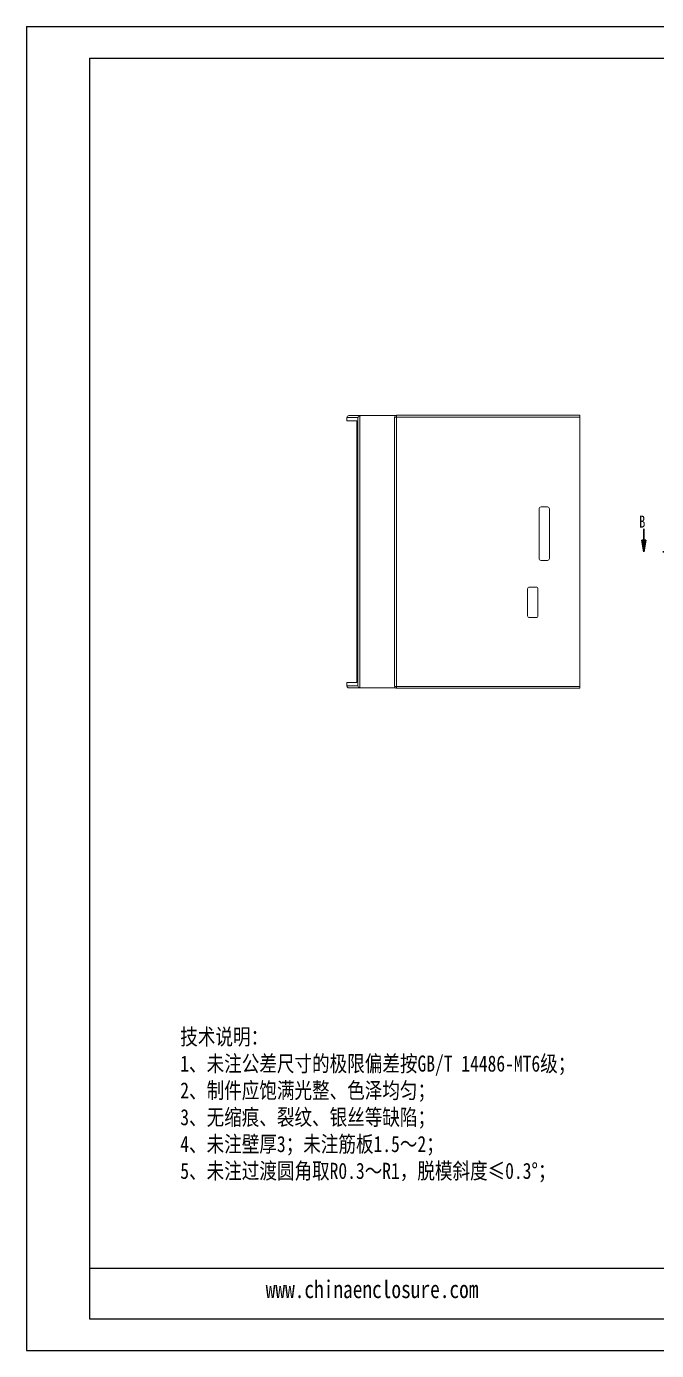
# Model space of a CAD drawing. Header units: inches. Extents: x 2437 to 3620, y 1125 to 1473.
# Drawn here: x 2437 to 2601.9, y 1125.9 to 1472.7 of the extents above; entities that cross this region are included whole.
import ezdxf

# ---------------------------------------------------------------- set-up
doc = ezdxf.new("R2010")
doc.units = ezdxf.units.IN
doc.header["$LTSCALE"] = 15
doc.linetypes.add('PHANTOM', pattern=[12.7, 6.35, -1.27, 1.27, -1.27, 1.27, -1.27])
doc.layers.add('文字', color=81, linetype='Continuous')
doc.styles.add('SLDTEXTSTYLE0', font='TXT', dxfattribs={"width": 0.75})
doc.styles.add('宋体', font='', dxfattribs={"width": 0.8, "height": 3.5})
doc.styles.get('宋体').set_extended_font_data('SimSun')

# ---------------------------------------------------------------- blocks, each defined once
blk = doc.blocks.new('_CLOSED')
at = {"color": 0, "linetype": 'ByBlock', "lineweight": -2}
for p, q in [((-1, 0.166667), (0, 0)), ((-1, 0.166667), (-1, -0.166667)), ((0, 0), (-1, -0.166667)), ((0, 0), (-1, 0))]:
    blk.add_line(p, q, dxfattribs=at)

msp = doc.modelspace()

# ---------------------------------------------------------------- linework, layer by layer
for p, q in [((2437.044, 1472.662), (2927.521, 1472.662)), ((2437.044, 1472.662), (2437.044, 1125.86)), ((2453.558, 1464.405), (2919.264, 1464.405)), ((2453.558, 1464.405), (2453.558, 1134.117)), ((2622.005, 1147.329), (2453.558, 1147.329)), ((2453.558, 1134.117), (2919.264, 1134.117)), ((2437.044, 1125.86), (2927.521, 1125.86))]:
    msp.add_line(p, q)
at = {"color": 7, "linetype": 'Continuous', "lineweight": 15}
for p, q in [((2520.884, 1370.227), (2520.884, 1369.327)), ((2521.385, 1370.727), (2521.384, 1370.727)), ((2521.385, 1370.727), (2521.971, 1370.727)), ((2521.994, 1370.727), (2521.971, 1370.727)), ((2521.994, 1370.727), (2524.402, 1370.727)), ((2523.785, 1299.927), (2523.785, 1370.227)), ((2524.269, 1370.71), (2524.269, 1299.443)), ((2533.584, 1370.727), (2524.402, 1370.727)), ((2533.384, 1299.827), (2533.384, 1370.327)), ((2533.884, 1370.327), (2533.384, 1370.327)), ((2533.884, 1370.327), (2533.884, 1370.827)), ((2533.884, 1370.827), (2581.884, 1370.827)), ((2533.884, 1370.327), (2533.884, 1299.827)), ((2581.884, 1370.327), (2533.884, 1370.327)), ((2581.884, 1370.827), (2581.884, 1370.327)), ((2581.884, 1299.827), (2581.884, 1370.327)), ((2520.884, 1369.327), (2523.496, 1369.327)), ((2523.496, 1369.327), (2523.496, 1300.827)), ((2571.184, 1346.327), (2571.184, 1333.327)), ((2573.384, 1346.827), (2571.684, 1346.827)), ((2573.884, 1333.327), (2573.884, 1346.327)), ((2571.684, 1332.827), (2573.384, 1332.827)), ((2568.184, 1325.327), (2568.184, 1318.327)), ((2570.384, 1325.827), (2568.684, 1325.827)), ((2570.884, 1318.327), (2570.884, 1325.327)), ((2568.684, 1317.827), (2570.384, 1317.827)), ((2520.884, 1300.827), (2520.884, 1299.927)), ((2520.884, 1300.827), (2523.496, 1300.827)), ((2521.385, 1299.427), (2521.384, 1299.427)), ((2521.971, 1299.427), (2521.385, 1299.427)), ((2521.994, 1299.427), (2521.971, 1299.427)), ((2524.402, 1299.427), (2521.994, 1299.427)), ((2533.584, 1299.427), (2524.402, 1299.427)), ((2533.384, 1299.827), (2533.884, 1299.827)), ((2533.884, 1299.327), (2533.884, 1299.827)), ((2533.884, 1299.827), (2581.884, 1299.827)), ((2581.884, 1299.327), (2533.884, 1299.327)), ((2581.884, 1299.827), (2581.884, 1299.327))]:
    msp.add_line(p, q, dxfattribs=at)
at = {"color": 8, "linetype": 'Continuous', "lineweight": 15}
for p, q in [((2523.785, 1370.227), (2520.884, 1370.227)), ((2520.884, 1299.927), (2523.785, 1299.927))]:
    msp.add_line(p, q, dxfattribs=at)
at = {"color": 7, "linetype": 'Continuous', "lineweight": 30}
msp.add_line((2598.585, 1341.077), (2598.585, 1335.077), dxfattribs=at)
at = {"color": 1, "linetype": 'PHANTOM', "lineweight": 30}
msp.add_line((2698.784, 1335.077), (2598.585, 1335.077), dxfattribs=at)
at = {"color": 7, "linetype": 'Continuous', "lineweight": 15}
for centre, start, end in [((2521.384, 1370.227), 90, 180), ((2533.884, 1370.327), 90, 180), ((2571.684, 1346.327), 90, 180), ((2573.384, 1346.327), 0, 90), ((2571.684, 1333.327), 180, 270), ((2573.384, 1333.327), 270, 0), ((2568.684, 1325.327), 90, 180), ((2570.384, 1325.327), 0, 90), ((2568.684, 1318.327), 180, 270), ((2570.384, 1318.327), 270, 0), ((2521.384, 1299.927), 180, 270), ((2533.884, 1299.827), 180, 270)]:
    msp.add_arc(centre, 0.5, start, end, dxfattribs=at)
for points in [[(2524.269, 1370.71), (2524.134, 1370.675), (2524.022, 1370.596), (2523.862, 1370.421), (2523.81, 1370.323), (2523.785, 1370.227)], [(2524.269, 1299.443), (2524.134, 1299.478), (2524.022, 1299.558), (2523.862, 1299.732), (2523.81, 1299.83), (2523.785, 1299.927)]]:
    msp.add_open_spline(points, degree=3, knots=[0, 0, 0, 0, 0.5, 0.5, 1, 1, 1, 1], dxfattribs=at)
for points in [[(2524.402, 1370.727), (2524.357, 1370.727), (2524.313, 1370.721), (2524.269, 1370.71)], [(2524.269, 1299.443), (2524.313, 1299.432), (2524.357, 1299.427), (2524.402, 1299.427)]]:
    msp.add_open_spline(points, degree=3, dxfattribs=at)

# ---------------------------------------------------------------- block references
at = {"color": 7, "linetype": 'Continuous', "lineweight": 30, "xscale": 3, "yscale": 3, "zscale": 0.5, "rotation": 270}
msp.add_blockref('_CLOSED', (2598.585, 1335.077), dxfattribs=at)

# ---------------------------------------------------------------- texts
at = {"color": 7, "linetype": 'Continuous', "insert": (2597.354, 1344.568), "char_height": 3.175, "attachment_point": 1, "style": 'SLDTEXTSTYLE0'}
msp.add_mtext('B', dxfattribs=at)
at = {"layer": '文字', "color": 0, "attachment_point": 1, "style": '宋体'}
for s, insert, char_height, width in [('{\\H1.111x;技术说明：\\P1、未注公差尺寸的极限偏差按GB/T 14486-MT6级；\\P2、制件应饱满光整、色泽均匀；\\P3、无缩痕、裂纹、银丝等缺陷；\\P4、未注壁厚3；未注筋板1.5～2；\\P5、未注过渡圆角取R0.3～R1，脱模斜度≤0.3%%D；}', (2477.283, 1210.155), 3.79315, 180.04625), ('www.chinaenclosure.com', (2499.638, 1144.242), 4.65046, 81.70404)]:
    msp.add_mtext(s, dxfattribs=dict(at, insert=insert, char_height=char_height, width=width))

doc.saveas('drawing.dxf')
